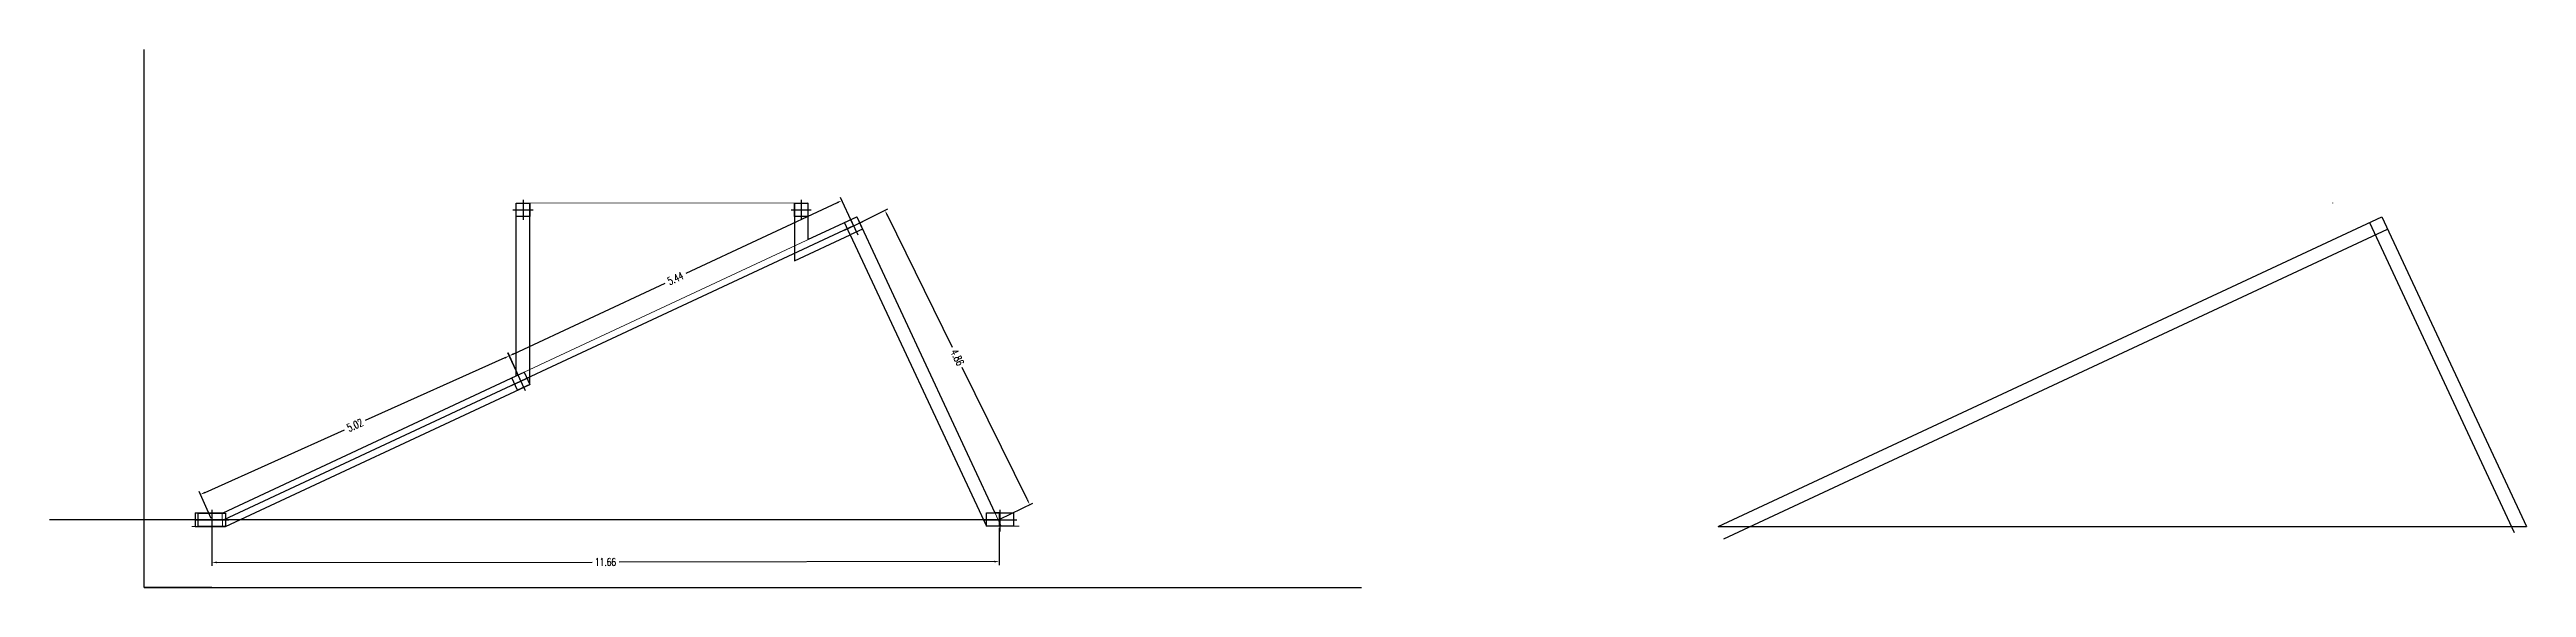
# Model space of a CAD drawing. Header units: millimetres. Extents: x 2609.9 to 2646.6, y 1582.9 to 1590.8.
import ezdxf

# ---------------------------------------------------------------- set-up
doc = ezdxf.new("R2010")
doc.units = ezdxf.units.MM
doc.linetypes.add('HIDDEN2', pattern=[4.7625, 3.175, -1.5875])
doc.layers.add('COTAS', color=2, linetype='Continuous', lineweight=18, true_color=0xffff00)
doc.layers.add('Plantilla', color=2, linetype='Continuous', lineweight=18, true_color=0xffff00)
doc.styles.add('COTAS', font='ROMANS', dxfattribs={"width": 0.7})
doc.dimstyles.new('COTAS 1.100', dxfattribs={"dimscale": 0.5, "dimtxt": 0.23, "dimasz": 0.15, "dimexe": 0.1, "dimexo": 0.05, "dimgap": 0.09, "dimtad": 0, "dimtoh": 1, "dimzin": 0, "dimdsep": 46, "dimtxsty": 'COTAS', "dimcen": 0.1, "dimclrd": 1, "dimclre": 1, "dimclrt": 2, "dimaunit": 1, "dimadec": 1, "dimazin": 0, "dimtfac": 1, "dimtmove": 2, "dimatfit": 0, "dimfxl": 1, "dimfxlon": 1, "dimtfillclr": 1, "dimtolj": 1, "dimtzin": 0, "dimarcsym": 0})

# ---------------------------------------------------------------- blocks, each defined once
blk = doc.blocks.new('plantilla')
at = {"layer": 'COTAS'}
for p, q in [((2584.573, 1583.974), (2593.971, 1588.362)), ((2588.926, 1588.566), (2593.246, 1588.568)), ((2588.928, 1586.007), (2588.926, 1588.566)), ((2593.246, 1588.568), (2593.246, 1588.025)), ((2593.971, 1588.362), (2596.111, 1583.78)), ((2584.574, 1583.774), (2584.573, 1583.974)), ((2584.574, 1583.774), (2584.124, 1583.774)), ((2596.111, 1583.78), (2596.376, 1583.78))]:
    blk.add_line(p, q, dxfattribs=at)
blk = doc.blocks.new('*D7')
at = {"color": 1, "lineweight": -2, "transparency": 16777216}
for p, q in [((2616.622, 1586.273), (2614.555, 1585.346)), ((2612.182, 1584.28), (2614.249, 1585.208))]:
    blk.add_line(p, q, dxfattribs=at)
at = {"color": 1, "linetype": 'HIDDEN2', "lineweight": -2, "transparency": 16777216}
for p, q in [((2616.849, 1585.951), (2616.67, 1586.35)), ((2612.272, 1583.896), (2612.093, 1584.295))]:
    blk.add_line(p, q, dxfattribs=at)
at = {"color": 1, "transparency": 16777216}
for points in [[(2616.617, 1586.285), (2616.627, 1586.262), (2616.69, 1586.304)], [(2612.176, 1584.292), (2612.187, 1584.269), (2612.113, 1584.25)]]:
    blk.add_solid(points, dxfattribs=at)
at = {"layer": 'Defpoints', "color": 0, "transparency": 16777216}
for p in [(2616.69, 1586.304), (2616.859, 1585.928), (2612.282, 1583.874)]:
    blk.add_point(p, dxfattribs=at)
at = {"color": 2, "transparency": 16777216, "insert": (2614.402, 1585.277), "char_height": 0.115, "attachment_point": 5, "rotation": 24.173, "style": 'COTAS'}
blk.add_mtext('\\A1;5.02', dxfattribs=at)
blk = doc.blocks.new('*D8')
at = {"color": 1, "linetype": 'HIDDEN2', "lineweight": -2, "transparency": 16777216}
for p, q in [((2621.777, 1588.252), (2621.592, 1588.648)), ((2616.849, 1585.951), (2616.664, 1586.347))]:
    blk.add_line(p, q, dxfattribs=at)
at = {"color": 1, "lineweight": -2, "transparency": 16777216}
for p, q in [((2621.545, 1588.571), (2619.302, 1587.524)), ((2616.753, 1586.333), (2618.995, 1587.38))]:
    blk.add_line(p, q, dxfattribs=at)
at = {"color": 1, "transparency": 16777216}
for points in [[(2621.54, 1588.583), (2621.55, 1588.56), (2621.613, 1588.603)], [(2616.747, 1586.345), (2616.758, 1586.322), (2616.685, 1586.302)]]:
    blk.add_solid(points, dxfattribs=at)
at = {"layer": 'Defpoints', "color": 0, "transparency": 16777216}
for p in [(2621.613, 1588.603), (2621.787, 1588.229), (2616.859, 1585.928)]:
    blk.add_point(p, dxfattribs=at)
at = {"color": 2, "transparency": 16777216, "insert": (2619.149, 1587.452), "char_height": 0.115, "attachment_point": 5, "rotation": 25.0322, "style": 'COTAS'}
blk.add_mtext('\\A1;5.44', dxfattribs=at)
blk = doc.blocks.new('*D9')
at = {"color": 1, "linetype": 'HIDDEN2', "lineweight": -2, "transparency": 16777216}
for p, q in [((2621.81, 1588.24), (2622.297, 1588.48)), ((2623.954, 1583.885), (2624.441, 1584.124))]:
    blk.add_line(p, q, dxfattribs=at)
at = {"color": 1, "lineweight": -2, "transparency": 16777216}
for p, q in [((2622.285, 1588.391), (2623.25, 1586.431)), ((2624.363, 1584.17), (2623.398, 1586.13))]:
    blk.add_line(p, q, dxfattribs=at)
at = {"color": 1, "transparency": 16777216}
for points in [[(2622.296, 1588.396), (2622.274, 1588.385), (2622.252, 1588.458)], [(2624.374, 1584.175), (2624.352, 1584.164), (2624.396, 1584.102)]]:
    blk.add_solid(points, dxfattribs=at)
at = {"layer": 'Defpoints', "color": 0, "transparency": 16777216}
for p in [(2621.787, 1588.229), (2623.932, 1583.874), (2624.396, 1584.102)]:
    blk.add_point(p, dxfattribs=at)
at = {"color": 2, "transparency": 16777216, "insert": (2623.324, 1586.28), "char_height": 0.115, "attachment_point": 5, "rotation": 296.2124, "style": 'COTAS'}
blk.add_mtext('\\A1;4.86', dxfattribs=at)
blk = doc.blocks.new('*D10')
at = {"color": 1, "linetype": 'HIDDEN2', "lineweight": -2, "transparency": 16777216}
for p, q in [((2612.282, 1583.744), (2612.283, 1583.194)), ((2623.945, 1583.756), (2623.945, 1583.206))]:
    blk.add_line(p, q, dxfattribs=at)
at = {"color": 1, "lineweight": -2, "transparency": 16777216}
for p, q in [((2612.358, 1583.244), (2617.914, 1583.25)), ((2623.87, 1583.256), (2618.314, 1583.25))]:
    blk.add_line(p, q, dxfattribs=at)
at = {"color": 1, "transparency": 16777216}
for points in [[(2612.358, 1583.257), (2612.358, 1583.232), (2612.283, 1583.244)], [(2623.87, 1583.269), (2623.87, 1583.244), (2623.945, 1583.256)]]:
    blk.add_solid(points, dxfattribs=at)
at = {"layer": 'Defpoints', "color": 0, "transparency": 16777216}
for p in [(2612.282, 1583.862), (2623.944, 1583.874), (2623.945, 1583.256)]:
    blk.add_point(p, dxfattribs=at)
at = {"color": 2, "transparency": 16777216, "insert": (2618.114, 1583.25), "char_height": 0.115, "attachment_point": 5, "rotation": 0.059, "style": 'COTAS'}
blk.add_mtext('\\A1;11.66', dxfattribs=at)

msp = doc.modelspace()

# ---------------------------------------------------------------- linework, layer by layer
for p, q in [((2611.282, 1582.874), (2611.282, 1590.84)), ((2616.891, 1588.616), (2616.891, 1588.316)), ((2621.011, 1588.616), (2621.011, 1588.316)), ((2621.787, 1588.23), (2612.458, 1583.874)), ((2616.741, 1588.466), (2617.041, 1588.466)), ((2616.792, 1586.007), (2616.791, 1588.566)), ((2616.791, 1588.566), (2616.991, 1588.566)), ((2616.992, 1585.88), (2616.991, 1588.566)), ((2620.861, 1588.466), (2621.161, 1588.466)), ((2620.911, 1588.566), (2621.111, 1588.566)), ((2620.911, 1588.566), (2620.911, 1587.71)), ((2621.111, 1588.566), (2621.111, 1588.568)), ((2621.111, 1588.566), (2621.111, 1588.025)), ((2621.111, 1588.025), (2621.835, 1588.363)), ((2621.651, 1588.167), (2621.923, 1588.294)), ((2621.724, 1588.366), (2621.851, 1588.094)), ((2621.836, 1588.362), (2623.882, 1583.98)), ((2634.595, 1583.774), (2644.423, 1588.363)), ((2643.698, 1588.566), (2643.698, 1588.568)), ((2644.242, 1588.278), (2646.385, 1583.689)), ((2644.423, 1588.362), (2646.566, 1583.774)), ((2620.911, 1587.71), (2621.739, 1588.097)), ((2621.739, 1588.097), (2623.755, 1583.78)), ((2634.68, 1583.592), (2644.508, 1588.182)), ((2616.796, 1586.064), (2616.923, 1585.792)), ((2612.451, 1583.98), (2616.792, 1586.007)), ((2612.482, 1583.774), (2616.992, 1585.88)), ((2616.723, 1585.865), (2616.995, 1585.991)), ((2623.955, 1583.874), (2609.878, 1583.874)), ((2612.032, 1583.874), (2612.532, 1583.874)), ((2612.034, 1583.98), (2612.034, 1583.774)), ((2612.034, 1583.98), (2612.451, 1583.98)), ((2612.282, 1584.024), (2612.282, 1583.7)), ((2623.705, 1583.874), (2624.205, 1583.874)), ((2623.944, 1583.98), (2623.882, 1583.98)), ((2623.944, 1583.98), (2623.944, 1583.78)), ((2623.955, 1584.024), (2623.955, 1583.7)), ((2612.034, 1583.774), (2612.482, 1583.774)), ((2623.944, 1583.78), (2623.755, 1583.78)), ((2634.595, 1583.774), (2646.566, 1583.774)), ((2612.282, 1582.874), (2611.282, 1582.874)), ((2611.282, 1582.874), (2629.309, 1582.874))]:
    msp.add_line(p, q)
for points in [[(2616.791, 1588.566), (2616.991, 1588.566), (2616.991, 1588.366), (2616.791, 1588.366)], [(2620.911, 1588.566), (2621.111, 1588.566), (2621.111, 1588.366), (2620.911, 1588.366)], [(2621.654, 1588.278), (2621.835, 1588.363), (2621.92, 1588.182), (2621.739, 1588.097)], [(2616.726, 1585.976), (2616.907, 1586.061), (2616.992, 1585.88), (2616.811, 1585.795)], [(2612.082, 1583.974), (2612.482, 1583.974), (2612.482, 1583.774), (2612.082, 1583.774)], [(2623.755, 1583.98), (2624.155, 1583.98), (2624.155, 1583.78), (2623.755, 1583.78)]]:
    msp.add_lwpolyline(points, close=True)

# ---------------------------------------------------------------- block references
at = {"layer": 'Plantilla'}
msp.add_blockref('plantilla', (27.864, 0), dxfattribs=at)

# ---------------------------------------------------------------- dimensions: what is measured, and where the dimension line sits
for p1, p2, distance, picture, middle in [((2616.859, 1585.928), (2621.787, 1588.229), 0.412, '*D8', (2619.149, 1587.452)), ((2621.7873, 1588.2295), (2623.9319, 1583.8736), 0.5177, '*D9', (2623.3241, 1586.2802)), ((2612.282, 1583.874), (2616.859, 1585.928), 0.412, '*D7', (2614.402, 1585.277)), ((2612.282, 1583.862), (2623.944, 1583.874), -0.617, '*D10', (2618.114, 1583.25))]:
    dim = msp.add_aligned_dim(p1=p1, p2=p2, distance=distance, dimstyle='COTAS 1.100')
    dim.commit()
    dim.dimension.update_dxf_attribs({"geometry": picture, "text_midpoint": middle})

doc.saveas('drawing.dxf')
